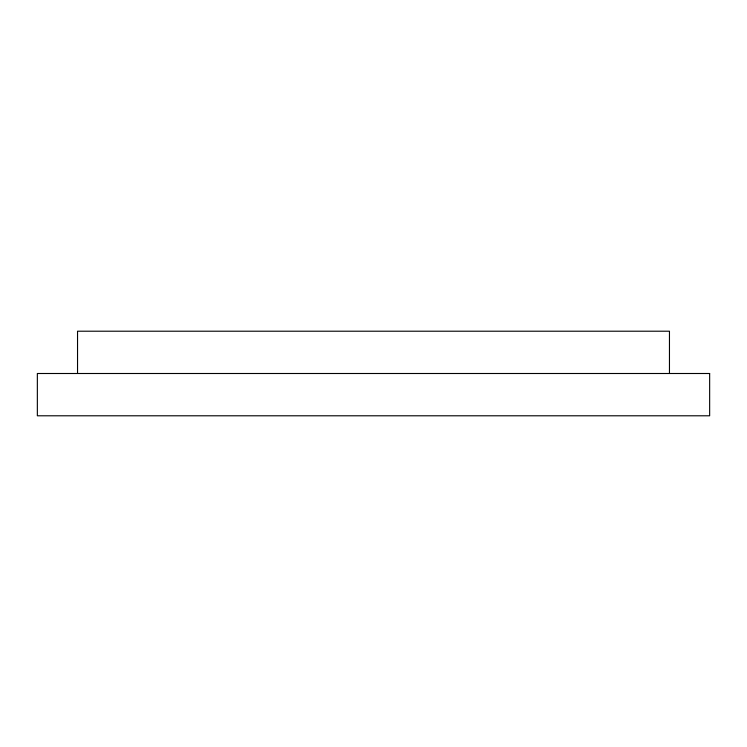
<?xml version="1.0" encoding="UTF-8"?>
<svg xmlns="http://www.w3.org/2000/svg" width="747" height="747" viewBox="0 0 747 747"><rect width="100%" height="100%" fill="white"/><g stroke="black" fill="none" stroke-linecap="round" stroke-linejoin="round"><path stroke-width="1.12" d="M669.461 373.5L669.461 331.21L77.539 331.21L77.539 373.5M709.65 373.5L37.35 373.5L37.35 415.79L709.65 415.79L709.65 373.5"/></g></svg>
